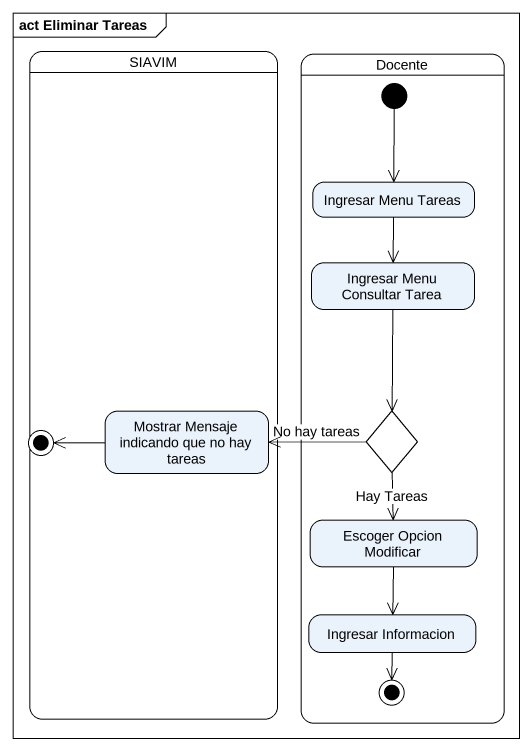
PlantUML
@startuml
mainframe act Eliminar Tareas
hide empty description
state SIAVIM {
  state "Mostrar Mensaje indicando que no hay tareas" as Mostrar_Mensaje_indicando
  Mostrar_Mensaje_indicando -left-> [*]
}
state Docente {
  state "Ingresar Menu Tareas" as Ingresar_Menu_Tareas
  state "Ingresar Menu Consultar Tarea" as Ingresar_Menu_Consultar
  state choice1 <<choice>>
  state "Escoger Opcion Modificar" as Escoger_Opcion_Modificar
  state "Ingresar Informacion" as Ingresar_Informacion
  [*] --> Ingresar_Menu_Tareas
  Ingresar_Informacion --> [*]
}
Ingresar_Menu_Tareas --> Ingresar_Menu_Consultar
Ingresar_Menu_Consultar --> choice1
choice1 -left-> Mostrar_Mensaje_indicando : No hay tareas
choice1 --> Escoger_Opcion_Modificar : Hay Tareas
Escoger_Opcion_Modificar --> Ingresar_Informacion
@enduml
